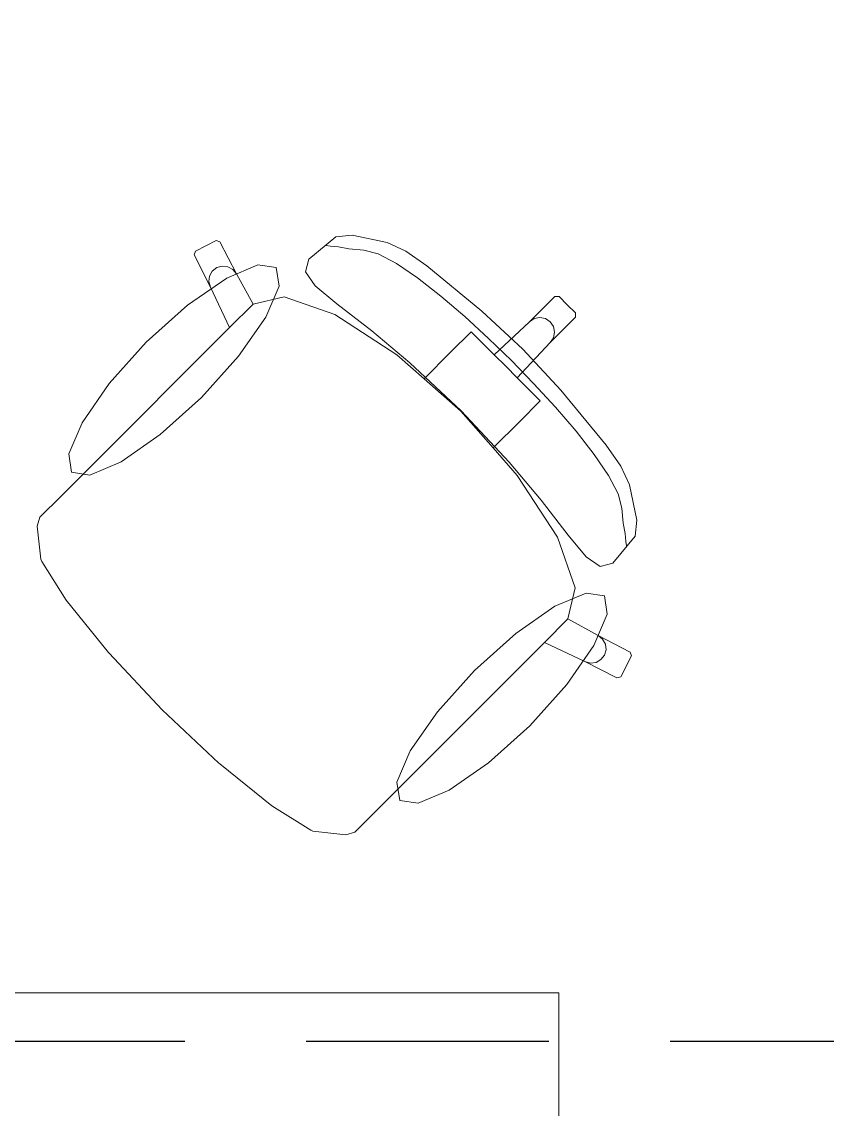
# Model space of a CAD drawing. Header units: inches. Extents: x -19 to 5698, y -728 to 92.
# Drawn here: x 104.476 to 105.305, y 30.232 to 31.352 of the extents above; entities that cross this region are included whole.
import ezdxf

# ---------------------------------------------------------------- set-up
doc = ezdxf.new("R2010")
doc.units = ezdxf.units.IN
doc.header["$MEASUREMENT"] = 0
doc.linetypes.add('HIDDEN', pattern=[0.375, 0.25, -0.125])
doc.layers.add('00 conduct tomacorr', color=120, linetype='HIDDEN', lineweight=30)
doc.layers.add('Interior - Mobiliario', color=7, linetype='Continuous')

msp = doc.modelspace()

# ---------------------------------------------------------------- linework, layer by layer
at = {"layer": '00 conduct tomacorr'}
msp.add_line((104.0187, 30.3017), (107.3567, 30.3017), dxfattribs=at)
at = {"layer": 'Interior - Mobiliario', "color": 175, "linetype": 'Continuous', "lineweight": 13}
for p, q in [((104.6545, 31.1155), (104.6758, 31.1263)), ((104.6758, 31.1263), (104.6799, 31.125)), ((104.6799, 31.125), (104.6969, 31.0919)), ((104.7713, 31.107), (104.7991, 31.1302)), ((104.7991, 31.1302), (104.8159, 31.132)), ((104.8159, 31.132), (104.852, 31.1243)), ((104.6532, 31.1115), (104.6545, 31.1155)), ((104.7938, 31.1205), (104.7893, 31.1213)), ((104.8019, 31.1197), (104.7938, 31.1205)), ((104.8126, 31.1177), (104.8019, 31.1197)), ((104.828, 31.1165), (104.8126, 31.1177)), ((104.8428, 31.1126), (104.828, 31.1165)), ((104.852, 31.1243), (104.8712, 31.1153)), ((104.8712, 31.1153), (104.8929, 31.1004)), ((104.6702, 31.0784), (104.6532, 31.1115)), ((104.7678, 31.0941), (104.7713, 31.107)), ((104.8616, 31.1027), (104.8428, 31.1126)), ((104.8835, 31.0878), (104.8616, 31.1027)), ((104.6692, 31.0898), (104.672, 31.0949)), ((104.672, 31.0949), (104.6766, 31.0985)), ((104.6766, 31.0985), (104.6823, 31.1001)), ((104.6823, 31.1001), (104.6881, 31.0994)), ((104.6881, 31.0994), (104.6932, 31.0965)), ((104.6932, 31.0965), (104.6969, 31.0919)), ((104.6969, 31.0919), (104.7142, 31.0609)), ((104.7779, 31.0797), (104.7678, 31.0941)), ((104.8929, 31.1004), (104.9496, 31.0536)), ((104.6685, 31.084), (104.6692, 31.0898)), ((104.6702, 31.0784), (104.6685, 31.084)), ((104.9073, 31.0692), (104.8835, 31.0878)), ((104.6897, 31.0366), (104.6702, 31.0784)), ((104.8001, 31.0611), (104.7779, 31.0797)), ((104.932, 31.0481), (104.9073, 31.0692)), ((104.9988, 31.0427), (105.0248, 31.0688)), ((105.0248, 31.0688), (105.0291, 31.0688)), ((104.714, 31.0608), (104.6897, 31.0366)), ((104.714, 31.0608), (104.7142, 31.0609)), ((104.7142, 31.0609), (104.7461, 31.0683)), ((104.7461, 31.0683), (104.7981, 31.05)), ((104.8363, 31.0332), (104.8001, 31.0611)), ((105.0291, 31.0688), (105.0376, 31.0602)), ((105.0462, 31.0517), (105.0376, 31.0602)), ((104.7981, 31.05), (104.8619, 31.0086)), ((104.9566, 31.0255), (104.932, 31.0481)), ((104.9496, 31.0536), (104.9918, 31.0145)), ((105.0036, 31.046), (105.0094, 31.0471)), ((105.0094, 31.0471), (105.0151, 31.0459)), ((105.0201, 31.0214), (105.0462, 31.0475)), ((105.0462, 31.0475), (105.0462, 31.0517)), ((104.5419, 30.8887), (104.6897, 31.0366)), ((104.9622, 31.0087), (104.9988, 31.0427)), ((104.9988, 31.0427), (105.0036, 31.046)), ((105.0151, 31.0459), (105.02, 31.0426)), ((105.0233, 31.0377), (105.02, 31.0426)), ((105.0245, 31.032), (105.0233, 31.0377)), ((104.8756, 31.0005), (104.8363, 31.0332)), ((104.9174, 31.0112), (104.9386, 31.0324)), ((104.9386, 31.0324), (104.9622, 31.0087)), ((104.9801, 31.0027), (104.9566, 31.0255)), ((105.0201, 31.0214), (105.0233, 31.0262)), ((105.0233, 31.0262), (105.0245, 31.032)), ((104.9861, 30.9848), (105.0201, 31.0214)), ((105.031, 30.9722), (104.9918, 31.0145)), ((104.8619, 31.0086), (104.8901, 30.9838)), ((104.8901, 30.9838), (104.9174, 31.0112)), ((104.9622, 31.0087), (104.9742, 30.9968)), ((104.9801, 31.0027), (105.0029, 30.9792)), ((104.9284, 30.951), (104.8756, 31.0005)), ((104.9861, 30.9848), (104.9742, 30.9968)), ((104.8901, 30.9838), (104.9279, 30.9505)), ((105.0098, 30.9612), (104.9861, 30.9848)), ((105.0029, 30.9792), (105.0255, 30.9546)), ((105.0778, 30.9155), (105.031, 30.9722)), ((104.9886, 30.9401), (105.0098, 30.9612)), ((104.9612, 30.9127), (104.9279, 30.9505)), ((104.9284, 30.951), (104.9779, 30.8982)), ((105.0255, 30.9546), (105.0466, 30.9299)), ((104.9612, 30.9127), (104.9886, 30.9401)), ((105.0466, 30.9299), (105.0652, 30.9061)), ((104.986, 30.8845), (104.9612, 30.9127)), ((105.0927, 30.8939), (105.0778, 30.9155)), ((105.0652, 30.9061), (105.0801, 30.8842)), ((104.9779, 30.8982), (105.0106, 30.8589)), ((105.1017, 30.8746), (105.0927, 30.8939)), ((104.5164, 30.8632), (104.5419, 30.8887)), ((105.0274, 30.8207), (104.986, 30.8845)), ((105.0801, 30.8842), (105.09, 30.8654)), ((105.1094, 30.8385), (105.1017, 30.8746)), ((104.4944, 30.8413), (104.5164, 30.8632)), ((105.0106, 30.8589), (105.0385, 30.8228)), ((105.09, 30.8654), (105.0939, 30.8506)), ((105.0939, 30.8506), (105.0951, 30.8352)), ((104.4916, 30.832), (104.4944, 30.8413)), ((105.0951, 30.8352), (105.0971, 30.8245)), ((105.1075, 30.8217), (105.1094, 30.8385)), ((104.4955, 30.7981), (104.4916, 30.832)), ((105.0385, 30.8228), (105.0571, 30.8005)), ((105.0971, 30.8245), (105.0979, 30.8164)), ((105.0457, 30.7688), (105.0274, 30.8207)), ((105.0844, 30.7939), (105.1075, 30.8217)), ((105.0979, 30.8164), (105.0987, 30.8119)), ((105.0571, 30.8005), (105.0714, 30.7905)), ((104.4964, 30.7959), (104.4955, 30.7981)), ((104.5214, 30.7559), (104.4964, 30.7959)), ((105.0714, 30.7905), (105.0844, 30.7939)), ((105.0383, 30.7368), (105.0457, 30.7688)), ((104.5649, 30.7022), (104.5214, 30.7559)), ((105.0382, 30.7366), (105.014, 30.7124)), ((105.0382, 30.7366), (105.0383, 30.7368)), ((105.0693, 30.7195), (105.0383, 30.7368)), ((104.8661, 30.5645), (105.014, 30.7124)), ((105.014, 30.7124), (105.0557, 30.6928)), ((105.0739, 30.7158), (105.0693, 30.7195)), ((105.1024, 30.7025), (105.0693, 30.7195)), ((105.0768, 30.7107), (105.0739, 30.7158)), ((105.0775, 30.7049), (105.0768, 30.7107)), ((104.5656, 30.7014), (104.5649, 30.7022)), ((104.6204, 30.6431), (104.5656, 30.7014)), ((105.0723, 30.6947), (105.0759, 30.6992)), ((105.0759, 30.6992), (105.0775, 30.7049)), ((105.1037, 30.6985), (105.1024, 30.7025)), ((105.0557, 30.6928), (105.0614, 30.6911)), ((105.0557, 30.6928), (105.0888, 30.6758)), ((105.0614, 30.6911), (105.0672, 30.6918)), ((105.0672, 30.6918), (105.0723, 30.6947)), ((105.0929, 30.6771), (105.1037, 30.6985)), ((105.0888, 30.6758), (105.0929, 30.6771)), ((104.6204, 30.6431), (104.6788, 30.5882)), ((104.6788, 30.5882), (104.6796, 30.5875)), ((104.6796, 30.5875), (104.7333, 30.544)), ((104.8406, 30.539), (104.8661, 30.5645)), ((104.7333, 30.544), (104.7733, 30.519)), ((104.8187, 30.517), (104.8406, 30.539)), ((104.7733, 30.519), (104.7755, 30.5182)), ((104.7755, 30.5182), (104.8094, 30.5142)), ((104.8094, 30.5142), (104.8187, 30.517))]:
    msp.add_line(p, q, dxfattribs=at)
at = {"layer": 'Interior - Mobiliario', "color": 175, "linetype": 'Continuous', "lineweight": 13, "flags": 128}
for points in [[(103.729, 29.8517), (103.729, 31.3517), (104.329, 31.3517), (104.329, 30.3517), (105.029, 30.3517), (105.029, 29.8517)], [(104.604, 31.0215), (104.6464, 31.0597), (104.6868, 31.0877), (104.7189, 31.1013), (104.7378, 31.0984), (104.7407, 31.0795), (104.7271, 31.0474), (104.699, 31.0071), (104.6609, 30.9646), (104.6184, 30.9264), (104.578, 30.8984), (104.546, 30.8848), (104.5271, 30.8877), (104.5242, 30.9066), (104.5378, 30.9387), (104.5658, 30.979)], [(104.9989, 30.6266), (105.037, 30.6691), (105.0651, 30.7094), (105.0787, 30.7415), (105.0758, 30.7604), (105.0569, 30.7633), (105.0248, 30.7497), (104.9845, 30.7216), (104.942, 30.6835), (104.9038, 30.641), (104.8758, 30.6007), (104.8622, 30.5686), (104.8651, 30.5497), (104.884, 30.5468), (104.916, 30.5604), (104.9564, 30.5884)]]:
    msp.add_lwpolyline(points, close=True, dxfattribs=at)

doc.saveas('drawing.dxf')
